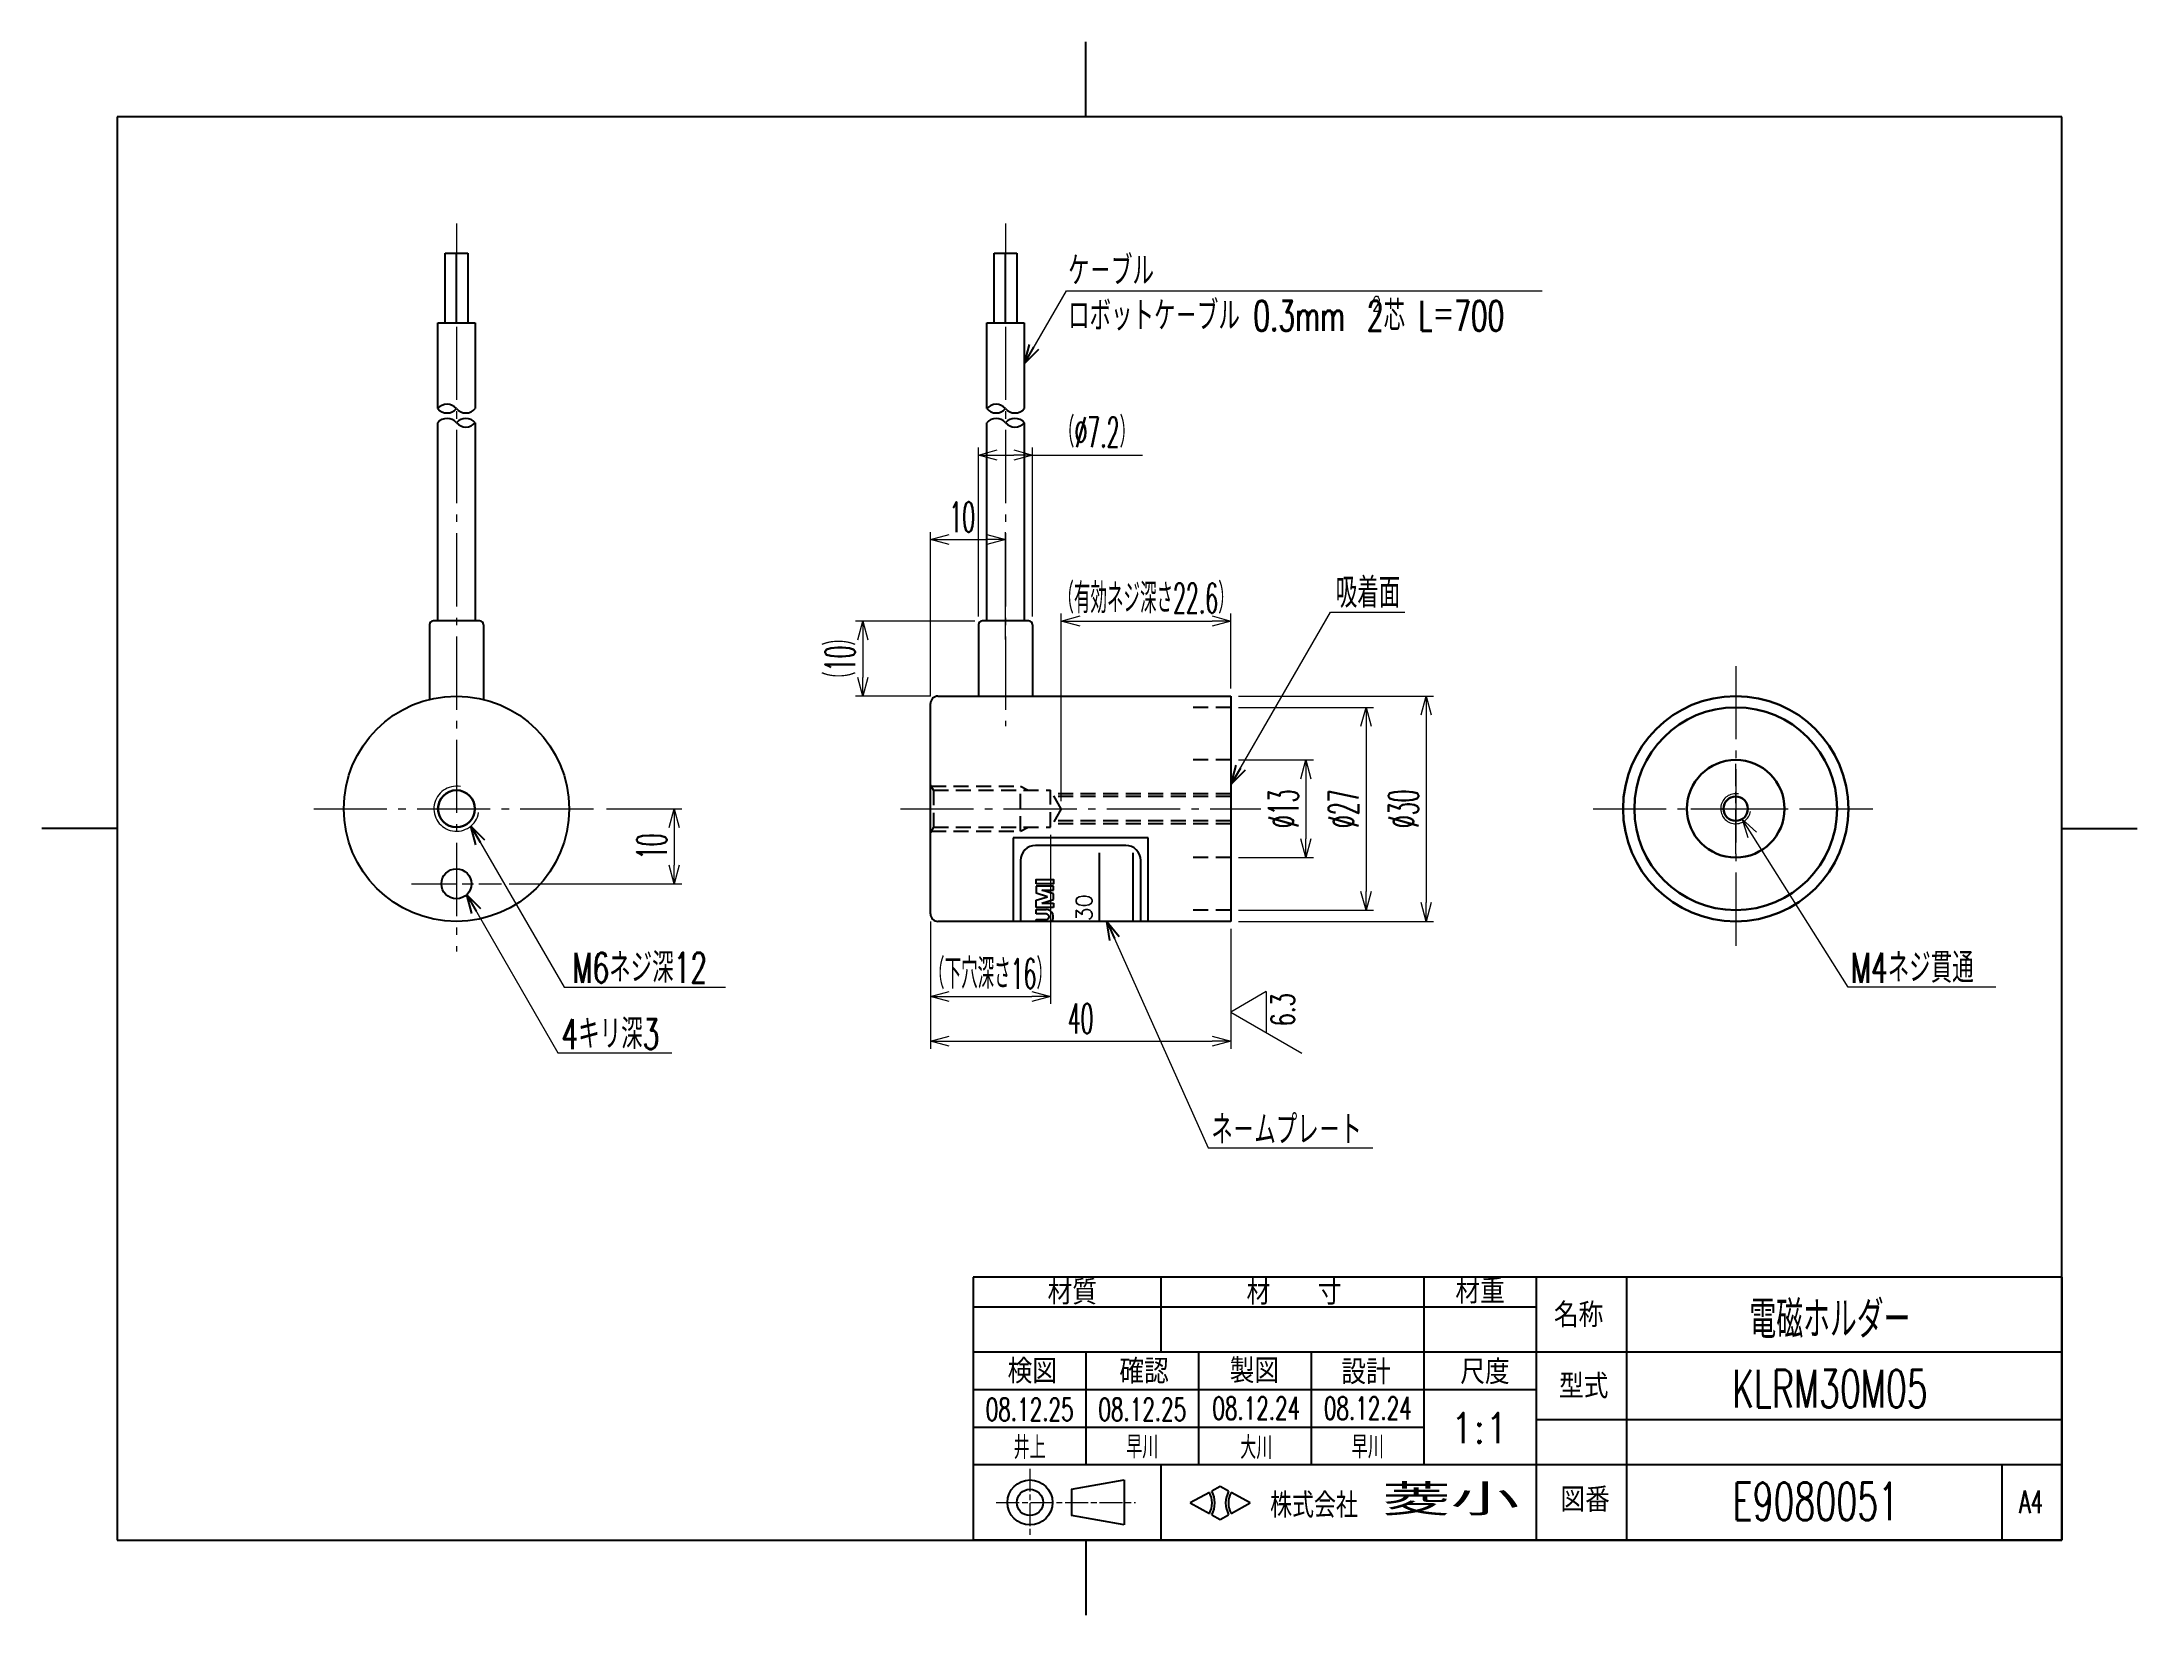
# Model space of a CAD drawing. Header units: millimetres. Extents: x -269 to 10, y -10 to 200.
import ezdxf
from ezdxf.enums import TextEntityAlignment as Align

# ---------------------------------------------------------------- set-up
doc = ezdxf.new("R2010")
doc.units = ezdxf.units.MM
for name, pattern in [('ACJISTGL', [3, 2, -1]), ('AM_ISO08W050x2', [9, 6, -0.75, 1.5, -0.75]), ('gen7', [13.75, 9.75, -1.5, 1, -1.5]), ('PHANTOM2', [31.75, 15.875, -3.175, 3.175, -3.175, 3.175, -3.175])]:
    doc.linetypes.add(name, pattern=pattern)
for name, color, linetype, lineweight in [('AM_0', 7, 'Continuous', 30), ('AM_4', 5, 'PHANTOM2', 15), ('AM_5', 3, 'Continuous', 15), ('AM_7', 4, 'gen7', 13)]:
    doc.layers.add(name, color=color, linetype=linetype, lineweight=lineweight)
for name, color, linetype in [('DIM', 3, 'Continuous'), ('RAHM2', 1, 'Continuous'), ('RAHM5', 7, 'Continuous')]:
    doc.layers.add(name, color=color, linetype=linetype)
doc.styles.add('ACJISGDT', font='romans.shx', dxfattribs={"width": 0.65, "bigfont": 'extfont.shx'})
doc.styles.add('ACJISTS', font='romans.shx', dxfattribs={"width": 0.65, "bigfont": 'bigfont.shx'})
doc.styles.add('KANJI', font='TXT', dxfattribs={"width": 0.7, "bigfont": 'extfont.shx'})
doc.styles.get("Standard").update_dxf_attribs({"font": 'romans.shx', "width": 0.5, "bigfont": 'bigfont.shx'})
doc.styles.add('STYLE2', font='romans.shx', dxfattribs={"width": 2, "bigfont": 'extfont.shx'})
doc.dimstyles.new('AM_JIS$0', dxfattribs={"dimtxt": 4, "dimasz": 2.5, "dimexe": 1, "dimexo": 1, "dimgap": 1, "dimtad": 3, "dimdsep": 46, "dimtxsty": 'STANDARD', "dimblk": 'OPEN30', "dimcen": 0, "dimclrd": 3, "dimclre": 3, "dimclrt": 2, "dimadec": 0, "dimazin": 2, "dimtp": 0.1, "dimtm": 0.1, "dimtfac": 0.71, "dimtmove": 0, "dimatfit": 3, "dimldrblk": 'OPEN30', "dimfxl": 1, "dimlwd": 15, "dimlwe": 15, "dimarcsym": 0})
doc.dimstyles.new('AM_JIS$7', dxfattribs={"dimtxt": 4, "dimasz": 2.5, "dimexe": 1, "dimexo": 1, "dimgap": 0, "dimtad": 3, "dimdsep": 46, "dimtxsty": 'ACJISTS', "dimblk": 'OPEN30', "dimcen": 0, "dimclrd": 3, "dimclre": 3, "dimclrt": 2, "dimadec": 0, "dimazin": 2, "dimtp": 0.1, "dimtm": 0.1, "dimtfac": 0.71, "dimtmove": 0, "dimatfit": 3, "dimldrblk": 'OPEN30', "dimfxl": 1, "dimlwd": 15, "dimlwe": 15, "dimarcsym": 0})

# ---------------------------------------------------------------- blocks, each defined once
blk = doc.blocks.new('HISHIKO_A4')
at = {"layer": 'RAHM2'}
for p, q in [((100, 260.5, 5), (100, 270.5, 5)), ((194.75, 260.5, 5), (5.25, 260.5, 5)), ((5.25, 260.5, 5), (5.25, 1.5, 5)), ((194.75, 1.5, 5), (194.75, 260.5, 5)), ((5.25, 131.5, 5), (-4.75, 131.5, 5)), ((194.75, 131.5, 5), (204.75, 131.5, 5)), ((5.25, 1.5, 5), (194.75, 1.5, 5)), ((100, 1.5, 5), (100, -8.5, 5))]:
    blk.add_line(p, q, dxfattribs=at)
blk = doc.blocks.new('A4枠')
at = {"layer": 'DIM', "lineweight": 0}
blk.add_blockref('HISHIKO_A4', (-194.75, -1.5, -5), dxfattribs=at)
blk = doc.blocks.new('A4表題')
at = {"layer": 'AM_7', "color": 1, "linetype": 'AM_ISO08W050x2', "lineweight": 13, "ltscale": 0.51}
for p, q in [((-137.43, 9.5), (-137.43, 0.5)), ((-141.93, 5), (-123.38, 5))]:
    blk.add_line(p, q, dxfattribs=at)
at = {"layer": 'RAHM2'}
for p, q in [((0, 35), (-145, 35)), ((-145, 35), (-145, 0)), ((-120, 35), (-120, 25)), ((-85, 35), (-85, 10)), ((-70, 35), (-70, 0)), ((-58, 35), (-58, 0)), ((-70, 31), (-145, 31)), ((0, 25), (-145, 25)), ((-130, 25), (-130, 10)), ((-115, 25), (-115, 10)), ((-100, 25), (-100, 10)), ((-70, 20), (-145, 20)), ((-85, 15), (-145, 15)), ((0, 16), (-70, 16)), ((0, 10), (-145, 10)), ((-120, 10), (-120, 0))]:
    blk.add_line(p, q, dxfattribs=at)
at = {"layer": 'RAHM2', "ltscale": 20}
for p, q in [((0, 35), (0, 0)), ((-8, 10), (-8, 0)), ((0, 0), (-145, 0))]:
    blk.add_line(p, q, dxfattribs=at)
at = {"layer": 'RAHM2', "ltscale": 5}
for p, q in [((-131.88, 6.75), (-124.88, 8)), ((-131.88, 6.75), (-131.88, 3.25)), ((-124.88, 8), (-124.88, 2)), ((-113.54, 6.32), (-116.09, 4.93)), ((-112.09, 7.11), (-113.22, 6.5)), ((-110.97, 6.5), (-112.09, 7.11)), ((-108.1, 4.93), (-110.65, 6.32)), ((-124.88, 2), (-131.88, 3.25)), ((-116.09, 4.93), (-113.54, 3.54)), ((-113.22, 3.36), (-112.09, 2.75)), ((-112.09, 2.75), (-110.97, 3.36)), ((-110.65, 3.54), (-108.1, 4.93))]:
    blk.add_line(p, q, dxfattribs=at)
for radius in [3, 1.75]:
    blk.add_circle((-137.43, 5), radius, dxfattribs=at)
for centre, radius, start, end in [((-116.09, 4.93), 2.91, 331.3895, 28.6105), ((-116.09, 4.93), 3.27, 331.3895, 28.6105), ((-108.1, 4.93), 3.27, 151.3895, 208.6105), ((-108.1, 4.93), 2.91, 151.3895, 208.6105)]:
    blk.add_arc(centre, radius, start, end, dxfattribs=at)
at = {"layer": 'RAHM2', "style": 'KANJI'}
for s, width, p in [('材質', 0.923077, (-135.08, 31.36)), ('材\u3000\u3000寸', 0.888889, (-108.59, 31.34)), ('材重', 0.923077, (-80.78, 31.49)), ('名称', 0.923077, (-67.66, 28.34)), ('検図', 0.923077, (-140.41, 20.85)), ('確認', 0.923077, (-125.52, 20.84)), ('製図', 0.923077, (-110.83, 20.91)), ('設計', 0.923077, (-95.97, 20.74)), ('尺度', 0.923077, (-80.13, 20.76)), ('型式', 0.923077, (-66.98, 18.86)), ('図番', 0.923077, (-66.79, 3.74))]:
    blk.add_text(s, height=3.24, dxfattribs=dict(at, width=width)).set_placement(p)
at = {"layer": 'RAHM2', "ltscale": 20, "width": 0.65}
blk.add_text('A4', height=3, dxfattribs=at).set_placement((-5.68, 3.59))
at = {"layer": 'RAHM2', "ltscale": 20}
for tag, height, width, p in [('GEN-TITLE-DES1', 5, 0.65, (-30.9, 29.65)), ('GEN-TITLE-MAT1', 3, 0.65, (-131.92, 27.71)), ('GEN-TITLE-MAT2', 3, 0.65, (-102.39, 27.71)), ('GEN-TITLE-MAT3', 3, 0.65, (-77.15, 27.59)), ('GEN-TITLE-DES2', 5, 0.65, (-30.9, 20.15)), ('GEN-TITLE-CHKD2', 3, 0.65, (-137.47, 17.39)), ('GEN-TITLE-CHKD1', 3, 0.65, (-122.47, 17.39)), ('GEN-TITLE-DAT', 3, 0.65, (-107.29, 17.55)), ('GEN-TITLE-QTYD', 3, 0.65, (-92.44, 17.55)), ('GEN-TITLE-SCA', 4, 0.9, (-77.58, 14.9)), ('GEN-TITLE-QTYM', 3, 0.65, (-92.44, 12.44)), ('GEN-TITLE-CHKM2', 3, 0.65, (-137.47, 12.44)), ('GEN-TITLE-CHKM1', 3, 0.65, (-122.47, 12.44)), ('GEN-TITLE-NAME', 3, 0.65, (-107.29, 12.44)), ('GEN-TITLE-NR', 5, 0.65, (-32.77, 5.14))]:
    blk.add_attdef(tag, text='', height=height, dxfattribs=dict(at, width=width)).set_placement(p, align=Align.MIDDLE)
at = {"layer": 'RAHM5', "ltscale": 0.15, "width": 0.8}
blk.add_text('株式会社', height=3.32, dxfattribs=at).set_placement((-105.45, 2.97))
at = {"layer": 'RAHM5', "ltscale": 0.15, "style": 'STYLE2', "width": 2}
blk.add_text('菱小', height=4.15, dxfattribs=at).set_placement((-90.54, 3.28))
blk = doc.blocks.new('_Open30')
at = {"color": 0, "linetype": 'ByBlock', "lineweight": -2}
for p, q in [((-1, 0.27), (0, 0)), ((0, 0), (-1, -0.27)), ((0, 0), (-1, 0))]:
    blk.add_line(p, q, dxfattribs=at)
blk = doc.blocks.new('*D20')
at = {"layer": 'AM_5', "color": 3, "lineweight": 15}
for p, q in [((-150.68, 82.38), (-150.68, 65.43)), ((-110.68, 81.38), (-110.68, 65.43)), ((-148.18, 66.43), (-113.18, 66.43))]:
    blk.add_line(p, q, dxfattribs=at)
at = {"layer": 'Defpoints', "color": 0}
for p in [(-150.68, 83.38), (-110.68, 82.38), (-110.68, 66.43)]:
    blk.add_point(p, dxfattribs=at)
at = {"layer": 'AM_5', "color": 3, "lineweight": 15, "xscale": 2.5, "yscale": 2.5, "zscale": 2.5, "rotation": 180}
blk.add_blockref('_Open30', (-150.68, 66.43), dxfattribs=at)
at = {"layer": 'AM_5', "color": 3, "lineweight": 15, "xscale": 2.5, "yscale": 2.5, "zscale": 2.5}
blk.add_blockref('_Open30', (-110.68, 66.43), dxfattribs=at)
at = {"layer": 'AM_5', "color": 2, "insert": (-130.68, 69.43), "char_height": 4, "attachment_point": 5}
blk.add_mtext('40', dxfattribs=at)
blk = doc.blocks.new('*D21')
at = {"layer": 'AM_5', "color": 3, "lineweight": 15}
for p, q in [((-109.68, 103.88), (-99.68, 103.88)), ((-100.68, 101.38), (-100.68, 93.38)), ((-109.68, 90.88), (-99.68, 90.88))]:
    blk.add_line(p, q, dxfattribs=at)
at = {"layer": 'Defpoints', "color": 0}
for p in [(-110.68, 103.88), (-110.68, 90.88), (-100.68, 90.88)]:
    blk.add_point(p, dxfattribs=at)
at = {"layer": 'AM_5', "color": 3, "lineweight": 15, "xscale": 2.5, "yscale": 2.5, "zscale": 2.5}
for p, rotation in [((-100.68, 103.88), 90), ((-100.68, 90.88), 270)]:
    blk.add_blockref('_Open30', p, dxfattribs=dict(at, rotation=rotation))
at = {"layer": 'AM_5', "color": 2, "insert": (-103.68, 97.38), "char_height": 4, "attachment_point": 5, "rotation": 90}
blk.add_mtext('%%c13', dxfattribs=at)
blk = doc.blocks.new('*D22')
at = {"layer": 'AM_5', "color": 3, "lineweight": 15}
for p, q in [((-109.68, 112.38), (-83.68, 112.38)), ((-84.68, 109.88), (-84.68, 84.88)), ((-109.68, 82.38), (-83.68, 82.38))]:
    blk.add_line(p, q, dxfattribs=at)
at = {"layer": 'Defpoints', "color": 0}
for p in [(-110.68, 112.38), (-110.68, 82.38), (-84.68, 82.38)]:
    blk.add_point(p, dxfattribs=at)
at = {"layer": 'AM_5', "color": 3, "lineweight": 15, "xscale": 2.5, "yscale": 2.5, "zscale": 2.5}
for p, rotation in [((-84.68, 112.38), 90), ((-84.68, 82.38), 270)]:
    blk.add_blockref('_Open30', p, dxfattribs=dict(at, rotation=rotation))
at = {"layer": 'AM_5', "color": 2, "insert": (-87.68, 97.38), "char_height": 4, "attachment_point": 5, "rotation": 90}
blk.add_mtext('%%c30', dxfattribs=at)
blk = doc.blocks.new('*S31')
at = {"layer": 'AM_5', "color": 2}
for p, q in [((-105.96, 73.03), (-110.68, 70.3)), ((-105.96, 73.03), (-105.96, 67.58)), ((-110.68, 70.3), (-101.23, 64.85))]:
    blk.add_line(p, q, dxfattribs=at)
at = {"layer": 'AM_5', "color": 2, "insert": (-105.33, 68.41), "char_height": 3.15, "attachment_point": 1, "rotation": 90, "style": 'ACJISTS'}
blk.add_mtext('6.3', dxfattribs=at)
blk = doc.blocks.new('*D23')
at = {"layer": 'AM_5', "color": 3, "lineweight": 15}
for p, q in [((-193.8, 97.38), (-183.8, 97.38)), ((-184.8, 94.88), (-184.8, 89.88)), ((-206.8, 87.38), (-183.8, 87.38))]:
    blk.add_line(p, q, dxfattribs=at)
at = {"layer": 'Defpoints', "color": 0}
for p in [(-194.8, 97.38), (-207.8, 87.38), (-184.8, 87.38)]:
    blk.add_point(p, dxfattribs=at)
at = {"layer": 'AM_5', "color": 3, "lineweight": 15, "xscale": 2.5, "yscale": 2.5, "zscale": 2.5}
for p, rotation in [((-184.8, 97.38), 90), ((-184.8, 87.38), 270)]:
    blk.add_blockref('_Open30', p, dxfattribs=dict(at, rotation=rotation))
at = {"layer": 'AM_5', "color": 2, "insert": (-187.8, 92.38), "char_height": 4, "attachment_point": 5, "rotation": 90}
blk.add_mtext('10', dxfattribs=at)
blk = doc.blocks.new('*D24')
at = {"layer": 'AM_5', "color": 3, "lineweight": 15}
for p, q in [((-144.28, 122.98), (-144.28, 145.48)), ((-137.08, 122.98), (-137.08, 145.48)), ((-141.78, 144.48), (-139.58, 144.48)), ((-137.08, 144.48), (-122.43, 144.48))]:
    blk.add_line(p, q, dxfattribs=at)
at = {"layer": 'Defpoints', "color": 0}
for p in [(-137.08, 144.48), (-144.28, 121.98), (-137.08, 121.98)]:
    blk.add_point(p, dxfattribs=at)
at = {"layer": 'AM_5', "color": 3, "lineweight": 15, "xscale": 2.5, "yscale": 2.5, "zscale": 2.5, "rotation": 180}
blk.add_blockref('_Open30', (-144.28, 144.48), dxfattribs=at)
at = {"layer": 'AM_5', "color": 3, "lineweight": 15, "xscale": 2.5, "yscale": 2.5, "zscale": 2.5}
blk.add_blockref('_Open30', (-137.08, 144.48), dxfattribs=at)
at = {"layer": 'AM_5', "color": 2, "insert": (-128.5, 147.48), "char_height": 4, "attachment_point": 5}
blk.add_mtext('（%%c7.2）', dxfattribs=at)
blk = doc.blocks.new('*D25')
at = {"layer": 'AM_5', "color": 3, "lineweight": 15}
for p, q in [((-150.68, 112.38), (-150.68, 134.23)), ((-140.68, 119.9), (-140.68, 134.23)), ((-148.18, 133.23), (-143.18, 133.23))]:
    blk.add_line(p, q, dxfattribs=at)
at = {"layer": 'Defpoints', "color": 0}
for p in [(-140.68, 133.23), (-140.68, 118.9), (-150.68, 111.38)]:
    blk.add_point(p, dxfattribs=at)
at = {"layer": 'AM_5', "color": 3, "lineweight": 15, "xscale": 2.5, "yscale": 2.5, "zscale": 2.5, "rotation": 180}
blk.add_blockref('_Open30', (-150.68, 133.23), dxfattribs=at)
at = {"layer": 'AM_5', "color": 3, "lineweight": 15, "xscale": 2.5, "yscale": 2.5, "zscale": 2.5}
blk.add_blockref('_Open30', (-140.68, 133.23), dxfattribs=at)
at = {"layer": 'AM_5', "color": 2, "insert": (-146.45, 136.23), "char_height": 4, "attachment_point": 5}
blk.add_mtext('10', dxfattribs=at)
blk = doc.blocks.new('*D26')
at = {"layer": 'AM_5', "color": 3, "lineweight": 15}
for p, q in [((-144.78, 122.38), (-160.68, 122.38)), ((-159.68, 119.88), (-159.68, 114.88)), ((-150.68, 112.38), (-160.68, 112.38))]:
    blk.add_line(p, q, dxfattribs=at)
at = {"layer": 'Defpoints', "color": 0}
for p in [(-143.78, 122.38), (-159.68, 112.38), (-149.68, 112.38)]:
    blk.add_point(p, dxfattribs=at)
at = {"layer": 'AM_5', "color": 3, "lineweight": 15, "xscale": 2.5, "yscale": 2.5, "zscale": 2.5}
for p, rotation in [((-159.68, 122.38), 90), ((-159.68, 112.38), 270)]:
    blk.add_blockref('_Open30', p, dxfattribs=dict(at, rotation=rotation))
at = {"layer": 'AM_5', "color": 2, "insert": (-162.68, 117.38), "char_height": 4, "attachment_point": 5, "rotation": 90}
blk.add_mtext('（10）', dxfattribs=at)
blk = doc.blocks.new('*D27')
at = {"layer": 'AM_5', "color": 3, "lineweight": 15}
for p, q in [((-109.68, 110.88), (-91.68, 110.88)), ((-92.68, 108.38), (-92.68, 86.38)), ((-109.68, 83.88), (-91.68, 83.88))]:
    blk.add_line(p, q, dxfattribs=at)
at = {"layer": 'Defpoints', "color": 0}
for p in [(-110.68, 110.88), (-110.68, 83.88), (-92.68, 83.88)]:
    blk.add_point(p, dxfattribs=at)
at = {"layer": 'AM_5', "color": 3, "lineweight": 15, "xscale": 2.5, "yscale": 2.5, "zscale": 2.5}
for p, rotation in [((-92.68, 110.88), 90), ((-92.68, 83.88), 270)]:
    blk.add_blockref('_Open30', p, dxfattribs=dict(at, rotation=rotation))
at = {"layer": 'AM_5', "color": 2, "insert": (-95.68, 97.38), "char_height": 4, "attachment_point": 5, "rotation": 90}
blk.add_mtext('%%c27', dxfattribs=at)
blk = doc.blocks.new('*S32')
at = {"layer": 'AM_5', "color": 3}
for p, q in [((-41.25, 93.9), (-42.58, 96.01)), ((-40.68, 94.25), (-42.58, 96.01)), ((-42.58, 96.01), (-41.82, 93.54)), ((-28.46, 73.6), (-41.25, 93.9)), ((-14.94, 73.6), (-28.46, 73.6)), ((-8.79, 73.6), (-14.94, 73.6))]:
    blk.add_line(p, q, dxfattribs=at)
blk = doc.blocks.new('*D28')
at = {"layer": 'AM_5', "color": 3, "lineweight": 15}
for p, q in [((-134.68, 93.92), (-134.68, 71.38)), ((-150.68, 82.38), (-150.68, 71.38)), ((-148.18, 72.38), (-137.18, 72.38))]:
    blk.add_line(p, q, dxfattribs=at)
at = {"layer": 'Defpoints', "color": 0}
for p in [(-134.68, 94.92), (-150.68, 83.38), (-134.68, 72.38)]:
    blk.add_point(p, dxfattribs=at)
at = {"layer": 'AM_5', "color": 3, "lineweight": 15, "xscale": 2.5, "yscale": 2.5, "zscale": 2.5, "rotation": 180}
blk.add_blockref('_Open30', (-150.68, 72.38), dxfattribs=at)
at = {"layer": 'AM_5', "color": 3, "lineweight": 15, "xscale": 2.5, "yscale": 2.5, "zscale": 2.5}
blk.add_blockref('_Open30', (-134.68, 72.38), dxfattribs=at)
at = {"layer": 'AM_5', "color": 2, "insert": (-142.68, 75.38), "char_height": 4, "attachment_point": 5}
blk.add_mtext('（下穴深さ16）', dxfattribs=at)
blk = doc.blocks.new('*D29')
at = {"layer": 'AM_5', "color": 3, "lineweight": 15}
for p, q in [((-133.26, 98.38), (-133.26, 123.38)), ((-110.68, 113.38), (-110.68, 123.38)), ((-130.76, 122.38), (-113.18, 122.38))]:
    blk.add_line(p, q, dxfattribs=at)
at = {"layer": 'Defpoints', "color": 0}
for p in [(-110.68, 122.38), (-110.68, 112.38), (-133.26, 97.38)]:
    blk.add_point(p, dxfattribs=at)
at = {"layer": 'AM_5', "color": 3, "lineweight": 15, "xscale": 2.5, "yscale": 2.5, "zscale": 2.5, "rotation": 180}
blk.add_blockref('_Open30', (-133.26, 122.38), dxfattribs=at)
at = {"layer": 'AM_5', "color": 3, "lineweight": 15, "xscale": 2.5, "yscale": 2.5, "zscale": 2.5}
blk.add_blockref('_Open30', (-110.68, 122.38), dxfattribs=at)
at = {"layer": 'AM_5', "color": 2, "insert": (-121.97, 125.38), "char_height": 4, "attachment_point": 5}
blk.add_mtext('（有効ネジ深さ22.6）', dxfattribs=at)

msp = doc.modelspace()

# ---------------------------------------------------------------- linework, layer by layer
for p, q in [((-215.298, 171.384), (-212.298, 171.384)), ((-215.298, 162.101), (-215.298, 171.384)), ((-213.798, 162.101), (-213.798, 171.384)), ((-212.298, 171.384), (-212.298, 162.101)), ((-142.181, 162.101), (-142.181, 171.384)), ((-142.181, 171.384), (-139.181, 171.384)), ((-140.681, 162.101), (-140.681, 171.384)), ((-139.181, 171.384), (-139.181, 162.101)), ((-216.298, 162.101), (-211.298, 162.101)), ((-216.298, 150.661), (-216.298, 162.101)), ((-211.298, 162.101), (-211.298, 150.661)), ((-143.181, 162.101), (-138.181, 162.101)), ((-143.181, 150.661), (-143.181, 162.101)), ((-138.181, 162.101), (-138.181, 150.661)), ((-216.298, 122.383), (-216.298, 148.778)), ((-211.298, 148.778), (-211.298, 122.383)), ((-143.181, 122.383), (-143.181, 148.778)), ((-138.181, 148.778), (-138.181, 122.383)), ((-149.681, 112.383), (-110.681, 112.383)), ((-110.681, 112.383), (-110.681, 82.383)), ((-150.681, 83.383), (-150.681, 111.383)), ((-139.681, 93.501), (-139.681, 82.383)), ((-121.681, 93.501), (-139.681, 93.501)), ((-124.681, 92.501), (-136.681, 92.501)), ((-121.681, 82.383), (-121.681, 93.501)), ((-138.681, 90.501), (-138.681, 82.383)), ((-128.181, 82.383), (-128.181, 91.501)), ((-123.681, 82.383), (-123.681, 91.501)), ((-122.681, 82.383), (-122.681, 90.501)), ((-134.313, 87.087), (-136.593, 87.087)), ((-136.593, 87.087), (-136.593, 86.137)), ((-135.833, 86.517), (-134.313, 86.517)), ((-134.313, 86.042), (-135.833, 86.517)), ((-134.313, 86.517), (-134.313, 87.087)), ((-135.073, 85.662), (-136.593, 86.137)), ((-136.593, 85.187), (-135.073, 85.662)), ((-136.593, 84.237), (-136.593, 85.187)), ((-134.313, 84.237), (-136.593, 84.237)), ((-136.593, 83.382), (-136.593, 83.952)), ((-136.593, 83.952), (-135.263, 83.952)), ((-135.833, 84.807), (-134.313, 85.282)), ((-135.833, 84.807), (-134.313, 84.807)), ((-134.313, 85.282), (-134.313, 86.042)), ((-134.313, 84.807), (-134.313, 84.237)), ((-110.681, 82.383), (-149.681, 82.383)), ((-135.263, 83.382), (-136.593, 83.382)), ((-136.593, 82.383), (-136.593, 82.622)), ((-136.593, 82.622), (-135.263, 82.622))]:
    msp.add_line(p, q)
at = {"color": 0}
for p, q in [((-217.398, 121.883), (-217.398, 111.944)), ((-210.698, 122.383), (-216.898, 122.383)), ((-210.198, 121.883), (-210.198, 111.944)), ((-144.281, 121.883), (-144.281, 112.383)), ((-137.581, 122.383), (-143.781, 122.383)), ((-137.081, 121.883), (-137.081, 112.383))]:
    msp.add_line(p, q, dxfattribs=at)
at = {"color": 6, "linetype": 'ACJISTGL'}
for p, q in [((-110.681, 110.883), (-116.088, 110.883)), ((-110.681, 103.883), (-116.088, 103.883)), ((-150.282, 99.842), (-150.681, 100.533)), ((-150.594, 100.383), (-138.681, 100.383)), ((-150.282, 99.842), (-134.681, 99.842)), ((-150.282, 99.842), (-150.282, 94.924)), ((-138.681, 100.383), (-137.681, 99.842)), ((-138.681, 94.383), (-138.681, 100.383)), ((-133.261, 97.383), (-134.681, 99.842)), ((-134.681, 94.924), (-134.681, 99.842)), ((-110.681, 99.383), (-134.416, 99.383)), ((-110.681, 99.004), (-134.197, 99.004)), ((-150.282, 94.924), (-150.681, 94.233)), ((-150.282, 94.924), (-134.681, 94.924)), ((-138.681, 94.383), (-137.681, 94.924)), ((-133.261, 97.383), (-134.681, 94.924)), ((-110.681, 95.383), (-134.416, 95.383)), ((-110.681, 95.762), (-134.197, 95.762)), ((-150.594, 94.383), (-138.681, 94.383)), ((-110.681, 90.883), (-116.088, 90.883)), ((-110.681, 83.883), (-116.088, 83.883))]:
    msp.add_line(p, q, dxfattribs=at)
msp.add_lwpolyline([(-136.593, 87.372), (-136.593, 87.942), (-134.313, 87.942), (-134.313, 87.372)], close=True)
for centre, radius in [((-213.798, 97.383), 15), ((-213.798, 87.383), 2)]:
    msp.add_circle(centre, radius)
for centre, radius, start, end in [((-215.048, 149.593), 1.644, 40.52322, 139.47678), ((-215.048, 151.73), 1.644, 220.52322, 319.47678), ((-212.548, 151.73), 1.644, 220.52322, 319.47678), ((-141.931, 149.593), 1.644, 40.52322, 139.47678), ((-141.931, 151.73), 1.644, 220.52322, 319.47678), ((-139.431, 151.73), 1.644, 220.52322, 319.47678), ((-215.048, 147.71), 1.644, 40.52322, 139.47678), ((-212.548, 147.71), 1.644, 40.52322, 139.47678), ((-212.548, 149.847), 1.644, 220.52322, 319.47678), ((-141.931, 147.71), 1.644, 40.52322, 139.47678), ((-139.431, 147.71), 1.644, 40.52322, 139.47678), ((-139.431, 149.847), 1.644, 220.52322, 319.47678), ((-149.681, 111.383), 1, 90, 180), ((-136.681, 90.501), 2, 90, 180), ((-124.681, 90.501), 2, 0, 90), ((-135.263, 83.002), 0.95, 319.32377, 90), ((-149.681, 83.383), 1, 180, 270), ((-135.263, 83.002), 0.38, 270, 90)]:
    msp.add_arc(centre, radius, start, end)
at = {"color": 0}
for centre, start, end in [((-216.898, 121.883), 90, 180), ((-210.698, 121.883), 0, 90), ((-143.781, 121.883), 90, 180), ((-137.581, 121.883), 0, 90)]:
    msp.add_arc(centre, 0.5, start, end, dxfattribs=at)
at = {"layer": 'AM_0'}
for centre, radius in [((-43.447, 97.383), 15), ((-43.447, 97.383), 13.5), ((-43.447, 97.383), 6.5), ((-213.798, 97.383), 2.459), ((-43.447, 97.383), 1.621)]:
    msp.add_circle(centre, radius, dxfattribs=at)
at = {"layer": 'AM_4', "color": 3, "lineweight": 15}
for centre, radius in [((-213.798, 97.383), 3), ((-43.447, 97.383), 2)]:
    msp.add_arc(centre, radius, 80, 350, dxfattribs=at)
at = {"layer": 'AM_7', "color": 4, "lineweight": 13}
for p, q in [((-213.798, 175.323), (-213.798, 78.383)), ((-140.681, 175.323), (-140.681, 108.383)), ((-43.447, 116.383), (-43.447, 78.383)), ((-232.798, 97.383), (-194.798, 97.383)), ((-154.681, 97.383), (-106.681, 97.383)), ((-62.447, 97.383), (-24.447, 97.383))]:
    msp.add_line(p, q, dxfattribs=at)
at = {"layer": 'AM_7', "color": 4, "linetype": 'AM_ISO08W050x2', "lineweight": 13}
for p, q in [((-43.447, 91.383), (-43.447, 103.383)), ((-49.447, 97.383), (-37.447, 97.383)), ((-219.798, 87.383), (-207.798, 87.383))]:
    msp.add_line(p, q, dxfattribs=at)

# ---------------------------------------------------------------- block references
at = {"layer": 'AM_0', "lineweight": 0, "rotation": 90}
msp.add_blockref('A4枠', (0, 189.5), dxfattribs=at)
at = {"layer": 'AM_0', "lineweight": 0}
msp.add_blockref('A4表題', (0, 0), dxfattribs=at).add_auto_attribs({'GEN-TITLE-DES1': '電磁ホルダー', 'GEN-TITLE-DES2': 'KLRM30M05', 'GEN-TITLE-NR': 'E9080051', 'GEN-TITLE-QTYD': '08.12.24', 'GEN-TITLE-QTYM': '早川', 'GEN-TITLE-DAT': '08.12.24', 'GEN-TITLE-NAME': '大川', 'GEN-TITLE-CHKD1': '08.12.25', 'GEN-TITLE-CHKM1': '早川', 'GEN-TITLE-CHKD2': '08.12.25', 'GEN-TITLE-CHKM2': '井上', 'GEN-TITLE-SCA': '1:1'})
at = {"layer": 'AM_5'}
for name in ['*S32', '*S31']:
    msp.add_blockref(name, (0, 0), dxfattribs=at)

# ---------------------------------------------------------------- texts
at = {"color": 2, "style": 'ACJISGDT', "width": 0.65}
for s, height, p in [('ケ－ブル', 4, (-132.352, 167.02)), ('ロボットケ－ブル 0.3mm\u30002芯 L＝700', 4, (-132.352, 161.029)), ('2', 2, (-91.83, 163.622)), ('吸着面', 4, (-96.706, 124.144)), ('M6ネジ深12', 4, (-198.359, 74.207)), ('M4ネジ貫通', 4, (-28.101, 74.207)), ('4キリ深3', 4, (-199.813, 65.378)), ('ネ－ムプレ－ト', 4, (-113.276, 52.632))]:
    msp.add_text(s, height=height, dxfattribs=at).set_placement(p)
msp.add_text('30', height=2.1, rotation=90).set_placement((-129.167, 82.417))

# ---------------------------------------------------------------- dimensions: what is measured, and where the dimension line sits
at = {"layer": 'AM_5'}
dim = msp.add_linear_dim(base=(-137.081, 144.483), p1=(-144.281, 121.983), p2=(-137.081, 121.983), text='（%%c<>）', dimstyle='AM_JIS$0', dxfattribs=at)
dim.commit()
dim.dimension.update_dxf_attribs({"geometry": '*D24', "text_midpoint": (-128.505, 147.483)})
dim = msp.add_linear_dim(base=(-140.681, 133.232), p1=(-150.681, 111.383), p2=(-140.681, 118.895), dimstyle='AM_JIS$0', override={"dimjust": 1}, dxfattribs=at)
dim.commit()
dim.dimension.update_dxf_attribs({"geometry": '*D25', "text_midpoint": (-146.453, 133.232), "dimtype": 160})
for base, p1, p2, text, picture, middle in [((-159.681, 112.383), (-143.781, 122.383), (-149.681, 112.383), '（<>）', '*D26', (-162.681, 117.383)), ((-84.681, 82.383), (-110.681, 112.383), (-110.681, 82.383), '%%c<>', '*D22', (-87.681, 97.383)), ((-92.681, 83.883), (-110.681, 110.883), (-110.681, 83.883), '%%c<>', '*D27', (-95.681, 97.383)), ((-100.681, 90.883), (-110.681, 103.883), (-110.681, 90.883), '%%c<>', '*D21', (-103.681, 97.383))]:
    dim = msp.add_linear_dim(base=base, p1=p1, p2=p2, angle=90, text=text, dimstyle='AM_JIS$0', dxfattribs=at)
    dim.commit()
    dim.dimension.update_dxf_attribs({"geometry": picture, "text_midpoint": middle})
for base, p1, p2, text, picture, middle in [((-110.681, 122.383), (-133.261, 97.383), (-110.681, 112.383), '（有効ネジ深さ22.6）', '*D29', (-121.971, 122.383)), ((-134.681, 72.383), (-150.681, 83.383), (-134.681, 94.924), '（下穴深さ<>）', '*D28', (-142.681, 72.383))]:
    dim = msp.add_linear_dim(base=base, p1=p1, p2=p2, angle=0, text=text, dimstyle='AM_JIS$0', dxfattribs=at)
    dim.commit()
    dim.dimension.update_dxf_attribs({"geometry": picture, "text_midpoint": middle, "dimtype": 160})
dim = msp.add_linear_dim(base=(-184.798, 87.383), p1=(-194.798, 97.383), p2=(-207.798, 87.383), angle=90, dimstyle='AM_JIS$0', dxfattribs=at)
dim.commit()
dim.dimension.update_dxf_attribs({"geometry": '*D23', "text_midpoint": (-187.798, 92.383)})
dim = msp.add_linear_dim(base=(-110.681, 66.43), p1=(-150.681, 83.383), p2=(-110.681, 82.383), dimstyle='AM_JIS$0', dxfattribs=at)
dim.commit()
dim.dimension.update_dxf_attribs({"geometry": '*D20', "text_midpoint": (-130.681, 69.43)})

# ---------------------------------------------------------------- leaders
for points in [[(-138.146, 156.69), (-132.563, 166.359), (-69.241, 166.359)], [(-110.618, 100.671), (-97.409, 123.551), (-87.493, 123.551)], [(-212.429, 85.922), (-200.29, 64.895), (-185.107, 64.895)], [(-127.187, 82.383), (-113.717, 52.225), (-91.77, 52.225)]]:
    msp.add_leader(points, dimstyle='AM_JIS$7', override={"dimgap": 0, "dimtad": 0})
at = {"annotation_type": 0, "has_hookline": 1, "hookline_direction": 1}
msp.add_leader([(-211.879, 95.077), (-199.462, 73.599), (-177.952, 73.599)], dimstyle='AM_JIS$7', override={"dimgap": 0, "dimtad": 0}, dxfattribs=at)

doc.saveas('drawing.dxf')
